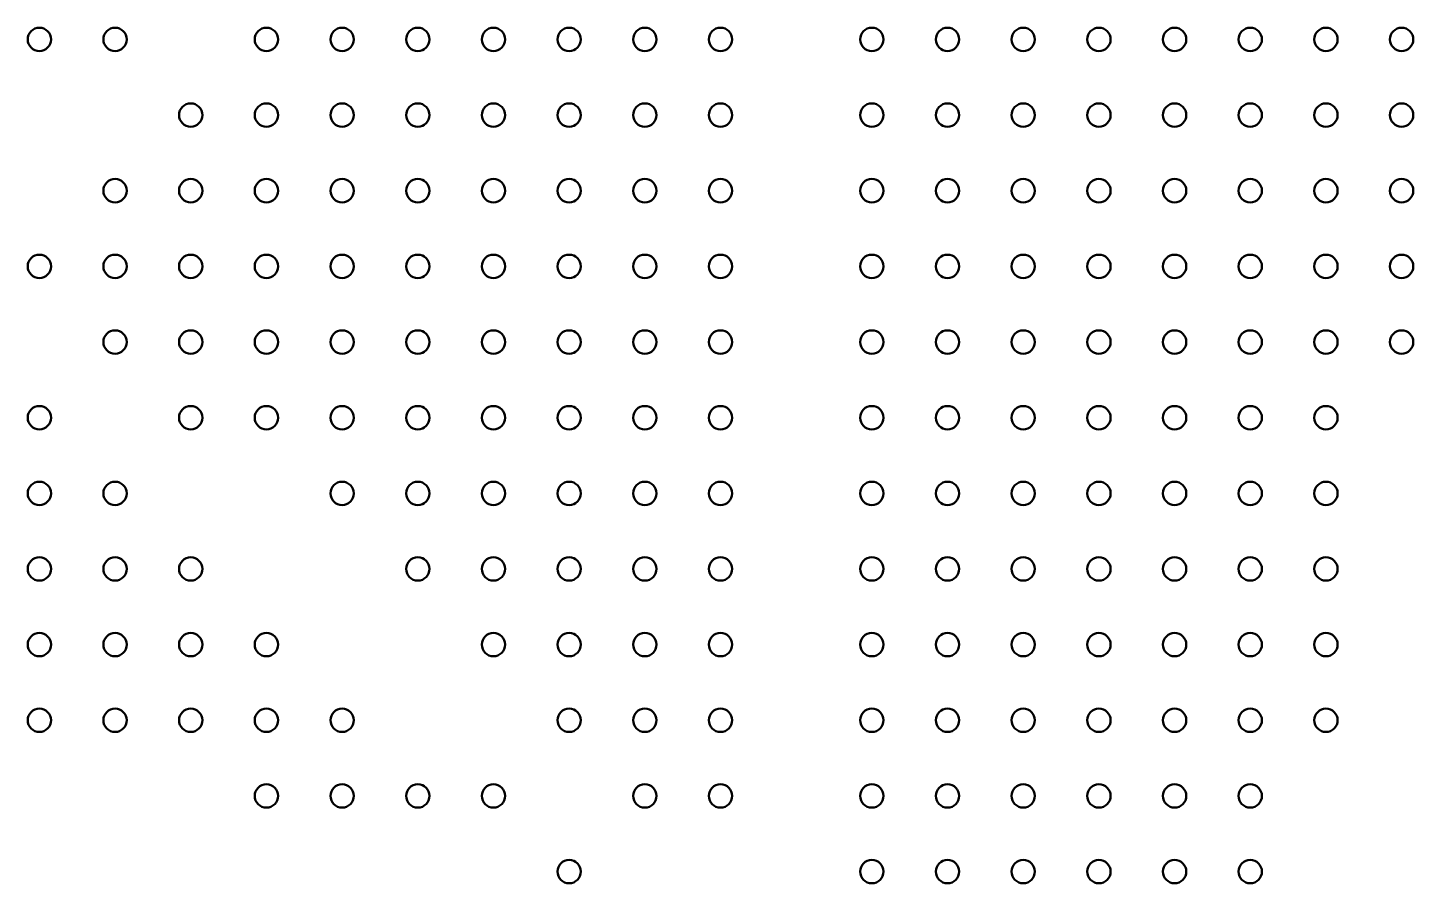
# Model space of a CAD drawing. Header units: inches. Extents: x 17 to 31, y 2 to 10.
# Drawn here: x 20.354 to 23.237, y 2.046 to 3.827 of the extents above; entities that cross this region are included whole.
import ezdxf

# ---------------------------------------------------------------- set-up
doc = ezdxf.new("R2010")
doc.units = ezdxf.units.IN
doc.header["$MEASUREMENT"] = 0
doc.layers.add('Visible', color=7, linetype='Continuous', lineweight=0)

# ---------------------------------------------------------------- blocks, each defined once
blk = doc.blocks.new('Block_608')
at = {"layer": 'Visible', "color": 7, "lineweight": 50}
blk.add_circle((20.378, 2.3849), 0.0243, dxfattribs=at)
blk = doc.blocks.new('Block_609')
at = {"layer": 'Visible', "color": 7, "lineweight": 50}
blk.add_circle((20.378, 2.5424), 0.0243, dxfattribs=at)
blk = doc.blocks.new('Block_610')
at = {"layer": 'Visible', "color": 7, "lineweight": 50}
blk.add_circle((20.378, 2.6999), 0.0243, dxfattribs=at)
blk = doc.blocks.new('Block_611')
at = {"layer": 'Visible', "color": 7, "lineweight": 50}
blk.add_circle((20.378, 2.8573), 0.0243, dxfattribs=at)
blk = doc.blocks.new('Block_612')
at = {"layer": 'Visible', "color": 7, "lineweight": 50}
blk.add_circle((20.378, 3.0148), 0.0243, dxfattribs=at)
blk = doc.blocks.new('Block_613')
at = {"layer": 'Visible', "color": 7, "lineweight": 50}
blk.add_circle((20.378, 3.3298), 0.0243, dxfattribs=at)
blk = doc.blocks.new('Block_614')
at = {"layer": 'Visible', "color": 7, "lineweight": 50}
blk.add_circle((20.378, 3.8022), 0.0243, dxfattribs=at)
blk = doc.blocks.new('Block_645')
at = {"layer": 'Visible', "color": 7, "lineweight": 50}
blk.add_circle((20.5354, 2.3849), 0.0243, dxfattribs=at)
blk = doc.blocks.new('Block_646')
at = {"layer": 'Visible', "color": 7, "lineweight": 50}
blk.add_circle((20.5354, 2.5424), 0.0243, dxfattribs=at)
blk = doc.blocks.new('Block_647')
at = {"layer": 'Visible', "color": 7, "lineweight": 50}
blk.add_circle((20.5354, 2.6999), 0.0243, dxfattribs=at)
blk = doc.blocks.new('Block_648')
at = {"layer": 'Visible', "color": 7, "lineweight": 50}
blk.add_circle((20.5354, 2.8573), 0.0243, dxfattribs=at)
blk = doc.blocks.new('Block_649')
at = {"layer": 'Visible', "color": 7, "lineweight": 50}
blk.add_circle((20.5354, 3.1723), 0.0243, dxfattribs=at)
blk = doc.blocks.new('Block_650')
at = {"layer": 'Visible', "color": 7, "lineweight": 50}
blk.add_circle((20.5354, 3.3298), 0.0243, dxfattribs=at)
blk = doc.blocks.new('Block_651')
at = {"layer": 'Visible', "color": 7, "lineweight": 50}
blk.add_circle((20.5354, 3.4873), 0.0243, dxfattribs=at)
blk = doc.blocks.new('Block_652')
at = {"layer": 'Visible', "color": 7, "lineweight": 50}
blk.add_circle((20.5354, 3.8022), 0.0243, dxfattribs=at)
blk = doc.blocks.new('Block_688')
at = {"layer": 'Visible', "color": 7, "lineweight": 50}
blk.add_circle((20.6929, 2.3849), 0.0243, dxfattribs=at)
blk = doc.blocks.new('Block_689')
at = {"layer": 'Visible', "color": 7, "lineweight": 50}
blk.add_circle((20.6929, 2.5424), 0.0243, dxfattribs=at)
blk = doc.blocks.new('Block_690')
at = {"layer": 'Visible', "color": 7, "lineweight": 50}
blk.add_circle((20.6929, 2.6999), 0.0243, dxfattribs=at)
blk = doc.blocks.new('Block_691')
at = {"layer": 'Visible', "color": 7, "lineweight": 50}
blk.add_circle((20.6929, 3.0148), 0.0243, dxfattribs=at)
blk = doc.blocks.new('Block_692')
at = {"layer": 'Visible', "color": 7, "lineweight": 50}
blk.add_circle((20.6929, 3.1723), 0.0243, dxfattribs=at)
blk = doc.blocks.new('Block_693')
at = {"layer": 'Visible', "color": 7, "lineweight": 50}
blk.add_circle((20.6929, 3.3298), 0.0243, dxfattribs=at)
blk = doc.blocks.new('Block_694')
at = {"layer": 'Visible', "color": 7, "lineweight": 50}
blk.add_circle((20.6929, 3.4873), 0.0243, dxfattribs=at)
blk = doc.blocks.new('Block_695')
at = {"layer": 'Visible', "color": 7, "lineweight": 50}
blk.add_circle((20.6929, 3.6447), 0.0243, dxfattribs=at)
blk = doc.blocks.new('Block_731')
at = {"layer": 'Visible', "color": 7, "lineweight": 50}
blk.add_circle((20.8504, 2.2274), 0.0243, dxfattribs=at)
blk = doc.blocks.new('Block_732')
at = {"layer": 'Visible', "color": 7, "lineweight": 50}
blk.add_circle((20.8504, 2.3849), 0.0243, dxfattribs=at)
blk = doc.blocks.new('Block_733')
at = {"layer": 'Visible', "color": 7, "lineweight": 50}
blk.add_circle((20.8504, 2.5424), 0.0243, dxfattribs=at)
blk = doc.blocks.new('Block_734')
at = {"layer": 'Visible', "color": 7, "lineweight": 50}
blk.add_circle((20.8504, 3.0148), 0.0243, dxfattribs=at)
blk = doc.blocks.new('Block_735')
at = {"layer": 'Visible', "color": 7, "lineweight": 50}
blk.add_circle((20.8504, 3.1723), 0.0243, dxfattribs=at)
blk = doc.blocks.new('Block_736')
at = {"layer": 'Visible', "color": 7, "lineweight": 50}
blk.add_circle((20.8504, 3.3298), 0.0243, dxfattribs=at)
blk = doc.blocks.new('Block_737')
at = {"layer": 'Visible', "color": 7, "lineweight": 50}
blk.add_circle((20.8504, 3.4873), 0.0243, dxfattribs=at)
blk = doc.blocks.new('Block_738')
at = {"layer": 'Visible', "color": 7, "lineweight": 50}
blk.add_circle((20.8504, 3.6447), 0.0243, dxfattribs=at)
blk = doc.blocks.new('Block_739')
at = {"layer": 'Visible', "color": 7, "lineweight": 50}
blk.add_circle((20.8504, 3.8022), 0.0243, dxfattribs=at)
blk = doc.blocks.new('Block_768')
at = {"layer": 'Visible', "color": 7, "lineweight": 50}
blk.add_circle((21.0079, 2.2274), 0.0243, dxfattribs=at)
blk = doc.blocks.new('Block_769')
at = {"layer": 'Visible', "color": 7, "lineweight": 50}
blk.add_circle((21.0079, 2.3849), 0.0243, dxfattribs=at)
blk = doc.blocks.new('Block_770')
at = {"layer": 'Visible', "color": 7, "lineweight": 50}
blk.add_circle((21.0079, 2.8573), 0.0243, dxfattribs=at)
blk = doc.blocks.new('Block_771')
at = {"layer": 'Visible', "color": 7, "lineweight": 50}
blk.add_circle((21.0079, 3.0148), 0.0243, dxfattribs=at)
blk = doc.blocks.new('Block_772')
at = {"layer": 'Visible', "color": 7, "lineweight": 50}
blk.add_circle((21.0079, 3.1723), 0.0243, dxfattribs=at)
blk = doc.blocks.new('Block_773')
at = {"layer": 'Visible', "color": 7, "lineweight": 50}
blk.add_circle((21.0079, 3.3298), 0.0243, dxfattribs=at)
blk = doc.blocks.new('Block_774')
at = {"layer": 'Visible', "color": 7, "lineweight": 50}
blk.add_circle((21.0079, 3.4873), 0.0243, dxfattribs=at)
blk = doc.blocks.new('Block_775')
at = {"layer": 'Visible', "color": 7, "lineweight": 50}
blk.add_circle((21.0079, 3.6447), 0.0243, dxfattribs=at)
blk = doc.blocks.new('Block_776')
at = {"layer": 'Visible', "color": 7, "lineweight": 50}
blk.add_circle((21.0079, 3.8022), 0.0243, dxfattribs=at)
blk = doc.blocks.new('Block_799')
at = {"layer": 'Visible', "color": 7, "lineweight": 50}
blk.add_circle((21.1654, 2.2274), 0.0243, dxfattribs=at)
blk = doc.blocks.new('Block_800')
at = {"layer": 'Visible', "color": 7, "lineweight": 50}
blk.add_circle((21.1654, 2.6999), 0.0243, dxfattribs=at)
blk = doc.blocks.new('Block_801')
at = {"layer": 'Visible', "color": 7, "lineweight": 50}
blk.add_circle((21.1654, 2.8573), 0.0243, dxfattribs=at)
blk = doc.blocks.new('Block_802')
at = {"layer": 'Visible', "color": 7, "lineweight": 50}
blk.add_circle((21.1654, 3.0148), 0.0243, dxfattribs=at)
blk = doc.blocks.new('Block_803')
at = {"layer": 'Visible', "color": 7, "lineweight": 50}
blk.add_circle((21.1654, 3.1723), 0.0243, dxfattribs=at)
blk = doc.blocks.new('Block_804')
at = {"layer": 'Visible', "color": 7, "lineweight": 50}
blk.add_circle((21.1654, 3.3298), 0.0243, dxfattribs=at)
blk = doc.blocks.new('Block_805')
at = {"layer": 'Visible', "color": 7, "lineweight": 50}
blk.add_circle((21.1654, 3.4873), 0.0243, dxfattribs=at)
blk = doc.blocks.new('Block_806')
at = {"layer": 'Visible', "color": 7, "lineweight": 50}
blk.add_circle((21.1654, 3.6447), 0.0243, dxfattribs=at)
blk = doc.blocks.new('Block_807')
at = {"layer": 'Visible', "color": 7, "lineweight": 50}
blk.add_circle((21.1654, 3.8022), 0.0243, dxfattribs=at)
blk = doc.blocks.new('Block_843')
at = {"layer": 'Visible', "color": 7, "lineweight": 50}
blk.add_circle((21.3228, 2.2274), 0.0243, dxfattribs=at)
blk = doc.blocks.new('Block_844')
at = {"layer": 'Visible', "color": 7, "lineweight": 50}
blk.add_circle((21.3228, 2.5424), 0.0243, dxfattribs=at)
blk = doc.blocks.new('Block_845')
at = {"layer": 'Visible', "color": 7, "lineweight": 50}
blk.add_circle((21.3228, 2.6999), 0.0243, dxfattribs=at)
blk = doc.blocks.new('Block_846')
at = {"layer": 'Visible', "color": 7, "lineweight": 50}
blk.add_circle((21.3228, 2.8573), 0.0243, dxfattribs=at)
blk = doc.blocks.new('Block_847')
at = {"layer": 'Visible', "color": 7, "lineweight": 50}
blk.add_circle((21.3228, 3.0148), 0.0243, dxfattribs=at)
blk = doc.blocks.new('Block_848')
at = {"layer": 'Visible', "color": 7, "lineweight": 50}
blk.add_circle((21.3228, 3.1723), 0.0243, dxfattribs=at)
blk = doc.blocks.new('Block_849')
at = {"layer": 'Visible', "color": 7, "lineweight": 50}
blk.add_circle((21.3228, 3.3298), 0.0243, dxfattribs=at)
blk = doc.blocks.new('Block_850')
at = {"layer": 'Visible', "color": 7, "lineweight": 50}
blk.add_circle((21.3228, 3.4873), 0.0243, dxfattribs=at)
blk = doc.blocks.new('Block_851')
at = {"layer": 'Visible', "color": 7, "lineweight": 50}
blk.add_circle((21.3228, 3.6447), 0.0243, dxfattribs=at)
blk = doc.blocks.new('Block_852')
at = {"layer": 'Visible', "color": 7, "lineweight": 50}
blk.add_circle((21.3228, 3.8022), 0.0243, dxfattribs=at)
blk = doc.blocks.new('Block_888')
at = {"layer": 'Visible', "color": 7, "lineweight": 50}
blk.add_circle((21.4803, 2.0699), 0.0243, dxfattribs=at)
blk = doc.blocks.new('Block_889')
at = {"layer": 'Visible', "color": 7, "lineweight": 50}
blk.add_circle((21.4803, 2.3849), 0.0243, dxfattribs=at)
blk = doc.blocks.new('Block_890')
at = {"layer": 'Visible', "color": 7, "lineweight": 50}
blk.add_circle((21.4803, 2.5424), 0.0243, dxfattribs=at)
blk = doc.blocks.new('Block_891')
at = {"layer": 'Visible', "color": 7, "lineweight": 50}
blk.add_circle((21.4803, 2.6999), 0.0243, dxfattribs=at)
blk = doc.blocks.new('Block_892')
at = {"layer": 'Visible', "color": 7, "lineweight": 50}
blk.add_circle((21.4803, 2.8573), 0.0243, dxfattribs=at)
blk = doc.blocks.new('Block_893')
at = {"layer": 'Visible', "color": 7, "lineweight": 50}
blk.add_circle((21.4803, 3.0148), 0.0243, dxfattribs=at)
blk = doc.blocks.new('Block_894')
at = {"layer": 'Visible', "color": 7, "lineweight": 50}
blk.add_circle((21.4803, 3.1723), 0.0243, dxfattribs=at)
blk = doc.blocks.new('Block_895')
at = {"layer": 'Visible', "color": 7, "lineweight": 50}
blk.add_circle((21.4803, 3.3298), 0.0243, dxfattribs=at)
blk = doc.blocks.new('Block_896')
at = {"layer": 'Visible', "color": 7, "lineweight": 50}
blk.add_circle((21.4803, 3.4873), 0.0243, dxfattribs=at)
blk = doc.blocks.new('Block_897')
at = {"layer": 'Visible', "color": 7, "lineweight": 50}
blk.add_circle((21.4803, 3.6447), 0.0243, dxfattribs=at)
blk = doc.blocks.new('Block_898')
at = {"layer": 'Visible', "color": 7, "lineweight": 50}
blk.add_circle((21.4803, 3.8022), 0.0243, dxfattribs=at)
blk = doc.blocks.new('Block_933')
at = {"layer": 'Visible', "color": 7, "lineweight": 50}
blk.add_circle((21.6378, 2.2274), 0.0243, dxfattribs=at)
blk = doc.blocks.new('Block_934')
at = {"layer": 'Visible', "color": 7, "lineweight": 50}
blk.add_circle((21.6378, 2.3849), 0.0243, dxfattribs=at)
blk = doc.blocks.new('Block_935')
at = {"layer": 'Visible', "color": 7, "lineweight": 50}
blk.add_circle((21.6378, 2.5424), 0.0243, dxfattribs=at)
blk = doc.blocks.new('Block_936')
at = {"layer": 'Visible', "color": 7, "lineweight": 50}
blk.add_circle((21.6378, 2.6999), 0.0243, dxfattribs=at)
blk = doc.blocks.new('Block_937')
at = {"layer": 'Visible', "color": 7, "lineweight": 50}
blk.add_circle((21.6378, 2.8573), 0.0243, dxfattribs=at)
blk = doc.blocks.new('Block_938')
at = {"layer": 'Visible', "color": 7, "lineweight": 50}
blk.add_circle((21.6378, 3.0148), 0.0243, dxfattribs=at)
blk = doc.blocks.new('Block_939')
at = {"layer": 'Visible', "color": 7, "lineweight": 50}
blk.add_circle((21.6378, 3.1723), 0.0243, dxfattribs=at)
blk = doc.blocks.new('Block_940')
at = {"layer": 'Visible', "color": 7, "lineweight": 50}
blk.add_circle((21.6378, 3.3298), 0.0243, dxfattribs=at)
blk = doc.blocks.new('Block_941')
at = {"layer": 'Visible', "color": 7, "lineweight": 50}
blk.add_circle((21.6378, 3.4873), 0.0243, dxfattribs=at)
blk = doc.blocks.new('Block_942')
at = {"layer": 'Visible', "color": 7, "lineweight": 50}
blk.add_circle((21.6378, 3.6447), 0.0243, dxfattribs=at)
blk = doc.blocks.new('Block_943')
at = {"layer": 'Visible', "color": 7, "lineweight": 50}
blk.add_circle((21.6378, 3.8022), 0.0243, dxfattribs=at)
blk = doc.blocks.new('Block_979')
at = {"layer": 'Visible', "color": 7, "lineweight": 50}
blk.add_circle((21.7953, 2.2274), 0.0243, dxfattribs=at)
blk = doc.blocks.new('Block_980')
at = {"layer": 'Visible', "color": 7, "lineweight": 50}
blk.add_circle((21.7953, 2.3849), 0.0243, dxfattribs=at)
blk = doc.blocks.new('Block_981')
at = {"layer": 'Visible', "color": 7, "lineweight": 50}
blk.add_circle((21.7953, 2.5424), 0.0243, dxfattribs=at)
blk = doc.blocks.new('Block_982')
at = {"layer": 'Visible', "color": 7, "lineweight": 50}
blk.add_circle((21.7953, 2.6999), 0.0243, dxfattribs=at)
blk = doc.blocks.new('Block_983')
at = {"layer": 'Visible', "color": 7, "lineweight": 50}
blk.add_circle((21.7953, 2.8573), 0.0243, dxfattribs=at)
blk = doc.blocks.new('Block_984')
at = {"layer": 'Visible', "color": 7, "lineweight": 50}
blk.add_circle((21.7953, 3.0148), 0.0243, dxfattribs=at)
blk = doc.blocks.new('Block_985')
at = {"layer": 'Visible', "color": 7, "lineweight": 50}
blk.add_circle((21.7953, 3.1723), 0.0243, dxfattribs=at)
blk = doc.blocks.new('Block_986')
at = {"layer": 'Visible', "color": 7, "lineweight": 50}
blk.add_circle((21.7953, 3.3298), 0.0243, dxfattribs=at)
blk = doc.blocks.new('Block_987')
at = {"layer": 'Visible', "color": 7, "lineweight": 50}
blk.add_circle((21.7953, 3.4873), 0.0243, dxfattribs=at)
blk = doc.blocks.new('Block_988')
at = {"layer": 'Visible', "color": 7, "lineweight": 50}
blk.add_circle((21.7953, 3.6447), 0.0243, dxfattribs=at)
blk = doc.blocks.new('Block_989')
at = {"layer": 'Visible', "color": 7, "lineweight": 50}
blk.add_circle((21.7953, 3.8022), 0.0243, dxfattribs=at)
blk = doc.blocks.new('Block_1055')
at = {"layer": 'Visible', "color": 7, "lineweight": 50}
blk.add_circle((22.1102, 2.0699), 0.0243, dxfattribs=at)
blk = doc.blocks.new('Block_1056')
at = {"layer": 'Visible', "color": 7, "lineweight": 50}
blk.add_circle((22.1102, 2.2274), 0.0243, dxfattribs=at)
blk = doc.blocks.new('Block_1057')
at = {"layer": 'Visible', "color": 7, "lineweight": 50}
blk.add_circle((22.1102, 2.3849), 0.0243, dxfattribs=at)
blk = doc.blocks.new('Block_1058')
at = {"layer": 'Visible', "color": 7, "lineweight": 50}
blk.add_circle((22.1102, 2.5424), 0.0243, dxfattribs=at)
blk = doc.blocks.new('Block_1059')
at = {"layer": 'Visible', "color": 7, "lineweight": 50}
blk.add_circle((22.1102, 2.6999), 0.0243, dxfattribs=at)
blk = doc.blocks.new('Block_1060')
at = {"layer": 'Visible', "color": 7, "lineweight": 50}
blk.add_circle((22.1102, 2.8573), 0.0243, dxfattribs=at)
blk = doc.blocks.new('Block_1061')
at = {"layer": 'Visible', "color": 7, "lineweight": 50}
blk.add_circle((22.1102, 3.0148), 0.0243, dxfattribs=at)
blk = doc.blocks.new('Block_1062')
at = {"layer": 'Visible', "color": 7, "lineweight": 50}
blk.add_circle((22.1102, 3.1723), 0.0243, dxfattribs=at)
blk = doc.blocks.new('Block_1063')
at = {"layer": 'Visible', "color": 7, "lineweight": 50}
blk.add_circle((22.1102, 3.3298), 0.0243, dxfattribs=at)
blk = doc.blocks.new('Block_1064')
at = {"layer": 'Visible', "color": 7, "lineweight": 50}
blk.add_circle((22.1102, 3.4873), 0.0243, dxfattribs=at)
blk = doc.blocks.new('Block_1065')
at = {"layer": 'Visible', "color": 7, "lineweight": 50}
blk.add_circle((22.1102, 3.6447), 0.0243, dxfattribs=at)
blk = doc.blocks.new('Block_1066')
at = {"layer": 'Visible', "color": 7, "lineweight": 50}
blk.add_circle((22.1102, 3.8022), 0.0243, dxfattribs=at)
blk = doc.blocks.new('Block_1103')
at = {"layer": 'Visible', "color": 7, "lineweight": 50}
blk.add_circle((22.2677, 2.0699), 0.0243, dxfattribs=at)
blk = doc.blocks.new('Block_1104')
at = {"layer": 'Visible', "color": 7, "lineweight": 50}
blk.add_circle((22.2677, 2.2274), 0.0243, dxfattribs=at)
blk = doc.blocks.new('Block_1105')
at = {"layer": 'Visible', "color": 7, "lineweight": 50}
blk.add_circle((22.2677, 2.3849), 0.0243, dxfattribs=at)
blk = doc.blocks.new('Block_1106')
at = {"layer": 'Visible', "color": 7, "lineweight": 50}
blk.add_circle((22.2677, 2.5424), 0.0243, dxfattribs=at)
blk = doc.blocks.new('Block_1107')
at = {"layer": 'Visible', "color": 7, "lineweight": 50}
blk.add_circle((22.2677, 2.6999), 0.0243, dxfattribs=at)
blk = doc.blocks.new('Block_1108')
at = {"layer": 'Visible', "color": 7, "lineweight": 50}
blk.add_circle((22.2677, 2.8573), 0.0243, dxfattribs=at)
blk = doc.blocks.new('Block_1109')
at = {"layer": 'Visible', "color": 7, "lineweight": 50}
blk.add_circle((22.2677, 3.0148), 0.0243, dxfattribs=at)
blk = doc.blocks.new('Block_1110')
at = {"layer": 'Visible', "color": 7, "lineweight": 50}
blk.add_circle((22.2677, 3.1723), 0.0243, dxfattribs=at)
blk = doc.blocks.new('Block_1111')
at = {"layer": 'Visible', "color": 7, "lineweight": 50}
blk.add_circle((22.2677, 3.3298), 0.0243, dxfattribs=at)
blk = doc.blocks.new('Block_1112')
at = {"layer": 'Visible', "color": 7, "lineweight": 50}
blk.add_circle((22.2677, 3.4873), 0.0243, dxfattribs=at)
blk = doc.blocks.new('Block_1113')
at = {"layer": 'Visible', "color": 7, "lineweight": 50}
blk.add_circle((22.2677, 3.6447), 0.0243, dxfattribs=at)
blk = doc.blocks.new('Block_1114')
at = {"layer": 'Visible', "color": 7, "lineweight": 50}
blk.add_circle((22.2677, 3.8022), 0.0243, dxfattribs=at)
blk = doc.blocks.new('Block_1151')
at = {"layer": 'Visible', "color": 7, "lineweight": 50}
blk.add_circle((22.4252, 2.0699), 0.0243, dxfattribs=at)
blk = doc.blocks.new('Block_1152')
at = {"layer": 'Visible', "color": 7, "lineweight": 50}
blk.add_circle((22.4252, 2.2274), 0.0243, dxfattribs=at)
blk = doc.blocks.new('Block_1153')
at = {"layer": 'Visible', "color": 7, "lineweight": 50}
blk.add_circle((22.4252, 2.3849), 0.0243, dxfattribs=at)
blk = doc.blocks.new('Block_1154')
at = {"layer": 'Visible', "color": 7, "lineweight": 50}
blk.add_circle((22.4252, 2.5424), 0.0243, dxfattribs=at)
blk = doc.blocks.new('Block_1155')
at = {"layer": 'Visible', "color": 7, "lineweight": 50}
blk.add_circle((22.4252, 2.6999), 0.0243, dxfattribs=at)
blk = doc.blocks.new('Block_1156')
at = {"layer": 'Visible', "color": 7, "lineweight": 50}
blk.add_circle((22.4252, 2.8573), 0.0243, dxfattribs=at)
blk = doc.blocks.new('Block_1157')
at = {"layer": 'Visible', "color": 7, "lineweight": 50}
blk.add_circle((22.4252, 3.0148), 0.0243, dxfattribs=at)
blk = doc.blocks.new('Block_1158')
at = {"layer": 'Visible', "color": 7, "lineweight": 50}
blk.add_circle((22.4252, 3.1723), 0.0243, dxfattribs=at)
blk = doc.blocks.new('Block_1159')
at = {"layer": 'Visible', "color": 7, "lineweight": 50}
blk.add_circle((22.4252, 3.3298), 0.0243, dxfattribs=at)
blk = doc.blocks.new('Block_1160')
at = {"layer": 'Visible', "color": 7, "lineweight": 50}
blk.add_circle((22.4252, 3.4873), 0.0243, dxfattribs=at)
blk = doc.blocks.new('Block_1161')
at = {"layer": 'Visible', "color": 7, "lineweight": 50}
blk.add_circle((22.4252, 3.6447), 0.0243, dxfattribs=at)
blk = doc.blocks.new('Block_1162')
at = {"layer": 'Visible', "color": 7, "lineweight": 50}
blk.add_circle((22.4252, 3.8022), 0.0243, dxfattribs=at)
blk = doc.blocks.new('Block_1199')
at = {"layer": 'Visible', "color": 7, "lineweight": 50}
blk.add_circle((22.5827, 2.0699), 0.0243, dxfattribs=at)
blk = doc.blocks.new('Block_1200')
at = {"layer": 'Visible', "color": 7, "lineweight": 50}
blk.add_circle((22.5827, 2.2274), 0.0243, dxfattribs=at)
blk = doc.blocks.new('Block_1201')
at = {"layer": 'Visible', "color": 7, "lineweight": 50}
blk.add_circle((22.5827, 2.3849), 0.0243, dxfattribs=at)
blk = doc.blocks.new('Block_1202')
at = {"layer": 'Visible', "color": 7, "lineweight": 50}
blk.add_circle((22.5827, 2.5424), 0.0243, dxfattribs=at)
blk = doc.blocks.new('Block_1203')
at = {"layer": 'Visible', "color": 7, "lineweight": 50}
blk.add_circle((22.5827, 2.6999), 0.0243, dxfattribs=at)
blk = doc.blocks.new('Block_1204')
at = {"layer": 'Visible', "color": 7, "lineweight": 50}
blk.add_circle((22.5827, 2.8573), 0.0243, dxfattribs=at)
blk = doc.blocks.new('Block_1205')
at = {"layer": 'Visible', "color": 7, "lineweight": 50}
blk.add_circle((22.5827, 3.0148), 0.0243, dxfattribs=at)
blk = doc.blocks.new('Block_1206')
at = {"layer": 'Visible', "color": 7, "lineweight": 50}
blk.add_circle((22.5827, 3.1723), 0.0243, dxfattribs=at)
blk = doc.blocks.new('Block_1207')
at = {"layer": 'Visible', "color": 7, "lineweight": 50}
blk.add_circle((22.5827, 3.3298), 0.0243, dxfattribs=at)
blk = doc.blocks.new('Block_1208')
at = {"layer": 'Visible', "color": 7, "lineweight": 50}
blk.add_circle((22.5827, 3.4873), 0.0243, dxfattribs=at)
blk = doc.blocks.new('Block_1209')
at = {"layer": 'Visible', "color": 7, "lineweight": 50}
blk.add_circle((22.5827, 3.6447), 0.0243, dxfattribs=at)
blk = doc.blocks.new('Block_1210')
at = {"layer": 'Visible', "color": 7, "lineweight": 50}
blk.add_circle((22.5827, 3.8022), 0.0243, dxfattribs=at)
blk = doc.blocks.new('Block_1246')
at = {"layer": 'Visible', "color": 7, "lineweight": 50}
blk.add_circle((22.7402, 2.0699), 0.0243, dxfattribs=at)
blk = doc.blocks.new('Block_1247')
at = {"layer": 'Visible', "color": 7, "lineweight": 50}
blk.add_circle((22.7402, 2.2274), 0.0243, dxfattribs=at)
blk = doc.blocks.new('Block_1248')
at = {"layer": 'Visible', "color": 7, "lineweight": 50}
blk.add_circle((22.7402, 2.3849), 0.0243, dxfattribs=at)
blk = doc.blocks.new('Block_1249')
at = {"layer": 'Visible', "color": 7, "lineweight": 50}
blk.add_circle((22.7402, 2.5424), 0.0243, dxfattribs=at)
blk = doc.blocks.new('Block_1250')
at = {"layer": 'Visible', "color": 7, "lineweight": 50}
blk.add_circle((22.7402, 2.6999), 0.0243, dxfattribs=at)
blk = doc.blocks.new('Block_1251')
at = {"layer": 'Visible', "color": 7, "lineweight": 50}
blk.add_circle((22.7402, 2.8573), 0.0243, dxfattribs=at)
blk = doc.blocks.new('Block_1252')
at = {"layer": 'Visible', "color": 7, "lineweight": 50}
blk.add_circle((22.7402, 3.0148), 0.0243, dxfattribs=at)
blk = doc.blocks.new('Block_1253')
at = {"layer": 'Visible', "color": 7, "lineweight": 50}
blk.add_circle((22.7402, 3.1723), 0.0243, dxfattribs=at)
blk = doc.blocks.new('Block_1254')
at = {"layer": 'Visible', "color": 7, "lineweight": 50}
blk.add_circle((22.7402, 3.3298), 0.0243, dxfattribs=at)
blk = doc.blocks.new('Block_1255')
at = {"layer": 'Visible', "color": 7, "lineweight": 50}
blk.add_circle((22.7402, 3.4873), 0.0243, dxfattribs=at)
blk = doc.blocks.new('Block_1256')
at = {"layer": 'Visible', "color": 7, "lineweight": 50}
blk.add_circle((22.7402, 3.6447), 0.0243, dxfattribs=at)
blk = doc.blocks.new('Block_1257')
at = {"layer": 'Visible', "color": 7, "lineweight": 50}
blk.add_circle((22.7402, 3.8022), 0.0243, dxfattribs=at)
blk = doc.blocks.new('Block_1294')
at = {"layer": 'Visible', "color": 7, "lineweight": 50}
blk.add_circle((22.8976, 2.0699), 0.0243, dxfattribs=at)
blk = doc.blocks.new('Block_1295')
at = {"layer": 'Visible', "color": 7, "lineweight": 50}
blk.add_circle((22.8976, 2.2274), 0.0243, dxfattribs=at)
blk = doc.blocks.new('Block_1296')
at = {"layer": 'Visible', "color": 7, "lineweight": 50}
blk.add_circle((22.8976, 2.3849), 0.0243, dxfattribs=at)
blk = doc.blocks.new('Block_1297')
at = {"layer": 'Visible', "color": 7, "lineweight": 50}
blk.add_circle((22.8976, 2.5424), 0.0243, dxfattribs=at)
blk = doc.blocks.new('Block_1298')
at = {"layer": 'Visible', "color": 7, "lineweight": 50}
blk.add_circle((22.8976, 2.6999), 0.0243, dxfattribs=at)
blk = doc.blocks.new('Block_1299')
at = {"layer": 'Visible', "color": 7, "lineweight": 50}
blk.add_circle((22.8976, 2.8573), 0.0243, dxfattribs=at)
blk = doc.blocks.new('Block_1300')
at = {"layer": 'Visible', "color": 7, "lineweight": 50}
blk.add_circle((22.8976, 3.0148), 0.0243, dxfattribs=at)
blk = doc.blocks.new('Block_1301')
at = {"layer": 'Visible', "color": 7, "lineweight": 50}
blk.add_circle((22.8976, 3.1723), 0.0243, dxfattribs=at)
blk = doc.blocks.new('Block_1302')
at = {"layer": 'Visible', "color": 7, "lineweight": 50}
blk.add_circle((22.8976, 3.3298), 0.0243, dxfattribs=at)
blk = doc.blocks.new('Block_1303')
at = {"layer": 'Visible', "color": 7, "lineweight": 50}
blk.add_circle((22.8976, 3.4873), 0.0243, dxfattribs=at)
blk = doc.blocks.new('Block_1304')
at = {"layer": 'Visible', "color": 7, "lineweight": 50}
blk.add_circle((22.8976, 3.6447), 0.0243, dxfattribs=at)
blk = doc.blocks.new('Block_1305')
at = {"layer": 'Visible', "color": 7, "lineweight": 50}
blk.add_circle((22.8976, 3.8022), 0.0243, dxfattribs=at)
blk = doc.blocks.new('Block_1342')
at = {"layer": 'Visible', "color": 7, "lineweight": 50}
blk.add_circle((23.0551, 2.3849), 0.0243, dxfattribs=at)
blk = doc.blocks.new('Block_1343')
at = {"layer": 'Visible', "color": 7, "lineweight": 50}
blk.add_circle((23.0551, 2.5424), 0.0243, dxfattribs=at)
blk = doc.blocks.new('Block_1344')
at = {"layer": 'Visible', "color": 7, "lineweight": 50}
blk.add_circle((23.0551, 2.6999), 0.0243, dxfattribs=at)
blk = doc.blocks.new('Block_1345')
at = {"layer": 'Visible', "color": 7, "lineweight": 50}
blk.add_circle((23.0551, 2.8573), 0.0243, dxfattribs=at)
blk = doc.blocks.new('Block_1346')
at = {"layer": 'Visible', "color": 7, "lineweight": 50}
blk.add_circle((23.0551, 3.0148), 0.0243, dxfattribs=at)
blk = doc.blocks.new('Block_1347')
at = {"layer": 'Visible', "color": 7, "lineweight": 50}
blk.add_circle((23.0551, 3.1723), 0.0243, dxfattribs=at)
blk = doc.blocks.new('Block_1348')
at = {"layer": 'Visible', "color": 7, "lineweight": 50}
blk.add_circle((23.0551, 3.3298), 0.0243, dxfattribs=at)
blk = doc.blocks.new('Block_1349')
at = {"layer": 'Visible', "color": 7, "lineweight": 50}
blk.add_circle((23.0551, 3.4873), 0.0243, dxfattribs=at)
blk = doc.blocks.new('Block_1350')
at = {"layer": 'Visible', "color": 7, "lineweight": 50}
blk.add_circle((23.0551, 3.6447), 0.0243, dxfattribs=at)
blk = doc.blocks.new('Block_1351')
at = {"layer": 'Visible', "color": 7, "lineweight": 50}
blk.add_circle((23.0551, 3.8022), 0.0243, dxfattribs=at)
blk = doc.blocks.new('Block_1388')
at = {"layer": 'Visible', "color": 7, "lineweight": 50}
blk.add_circle((23.2126, 3.1723), 0.0243, dxfattribs=at)
blk = doc.blocks.new('Block_1389')
at = {"layer": 'Visible', "color": 7, "lineweight": 50}
blk.add_circle((23.2126, 3.3298), 0.0243, dxfattribs=at)
blk = doc.blocks.new('Block_1390')
at = {"layer": 'Visible', "color": 7, "lineweight": 50}
blk.add_circle((23.2126, 3.4873), 0.0243, dxfattribs=at)
blk = doc.blocks.new('Block_1391')
at = {"layer": 'Visible', "color": 7, "lineweight": 50}
blk.add_circle((23.2126, 3.6447), 0.0243, dxfattribs=at)
blk = doc.blocks.new('Block_1392')
at = {"layer": 'Visible', "color": 7, "lineweight": 50}
blk.add_circle((23.2126, 3.8022), 0.0243, dxfattribs=at)

msp = doc.modelspace()

# ---------------------------------------------------------------- block references
at = {"layer": 'Visible'}
for name in ['Block_614', 'Block_652', 'Block_739', 'Block_776', 'Block_807', 'Block_852', 'Block_898', 'Block_943', 'Block_989', 'Block_1066', 'Block_1114', 'Block_1162', 'Block_1210', 'Block_1257', 'Block_1305', 'Block_1351', 'Block_1392', 'Block_695', 'Block_738', 'Block_775', 'Block_806', 'Block_851', 'Block_897', 'Block_942', 'Block_988', 'Block_1065', 'Block_1113', 'Block_1161', 'Block_1209', 'Block_1256', 'Block_1304', 'Block_1350', 'Block_1391', 'Block_651', 'Block_694', 'Block_737', 'Block_774', 'Block_805', 'Block_850', 'Block_896', 'Block_941', 'Block_987', 'Block_1064', 'Block_1112', 'Block_1160', 'Block_1208', 'Block_1255', 'Block_1303', 'Block_1349', 'Block_1390', 'Block_613', 'Block_650', 'Block_693', 'Block_736', 'Block_773', 'Block_804', 'Block_849', 'Block_895', 'Block_940', 'Block_986', 'Block_1063', 'Block_1111', 'Block_1159', 'Block_1207', 'Block_1254', 'Block_1302', 'Block_1348', 'Block_1389', 'Block_649', 'Block_692', 'Block_735', 'Block_772', 'Block_803', 'Block_848', 'Block_894', 'Block_939', 'Block_985', 'Block_1062', 'Block_1110', 'Block_1158', 'Block_1206', 'Block_1253', 'Block_1301', 'Block_1347', 'Block_1388', 'Block_612', 'Block_691', 'Block_734', 'Block_771', 'Block_802', 'Block_847', 'Block_893', 'Block_938', 'Block_984', 'Block_1061', 'Block_1109', 'Block_1157', 'Block_1205', 'Block_1252', 'Block_1300', 'Block_1346', 'Block_611', 'Block_648', 'Block_770', 'Block_801', 'Block_846', 'Block_892', 'Block_937', 'Block_983', 'Block_1060', 'Block_1108', 'Block_1156', 'Block_1204', 'Block_1251', 'Block_1299', 'Block_1345', 'Block_610', 'Block_647', 'Block_690', 'Block_800', 'Block_845', 'Block_891', 'Block_936', 'Block_982', 'Block_1059', 'Block_1107', 'Block_1155', 'Block_1203', 'Block_1250', 'Block_1298', 'Block_1344', 'Block_609', 'Block_646', 'Block_689', 'Block_733', 'Block_844', 'Block_890', 'Block_935', 'Block_981', 'Block_1058', 'Block_1106', 'Block_1154', 'Block_1202', 'Block_1249', 'Block_1297', 'Block_1343', 'Block_608', 'Block_645', 'Block_688', 'Block_732', 'Block_769', 'Block_889', 'Block_934', 'Block_980', 'Block_1057', 'Block_1105', 'Block_1153', 'Block_1201', 'Block_1248', 'Block_1296', 'Block_1342', 'Block_731', 'Block_768', 'Block_799', 'Block_843', 'Block_933', 'Block_979', 'Block_1056', 'Block_1104', 'Block_1152', 'Block_1200', 'Block_1247', 'Block_1295', 'Block_888', 'Block_1055', 'Block_1103', 'Block_1151', 'Block_1199', 'Block_1246', 'Block_1294']:
    msp.add_blockref(name, (0, 0), dxfattribs=at)

doc.saveas('drawing.dxf')
